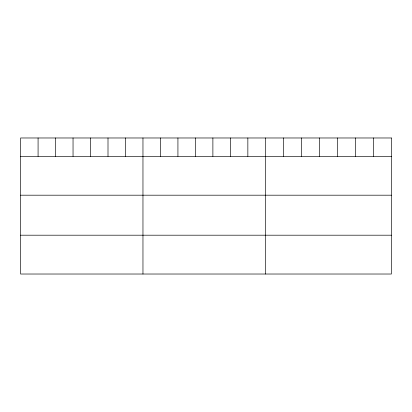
<?xml version="1.0" encoding="UTF-8"?>
<svg xmlns="http://www.w3.org/2000/svg" width="412" height="412" viewBox="0 0 412 412"><rect width="100%" height="100%" fill="white"/><g stroke="black" fill="none" stroke-linecap="round" stroke-linejoin="round"><path stroke-width="0.62" d="M20.6 156.364L391.4 156.364M20.6 195.19L391.4 195.19M20.6 235.195L391.4 235.195M373.39 137.979L373.39 156.364M355.381 137.979L355.381 156.364M337.371 137.979L337.371 156.364M319.357 137.979L319.357 156.364M301.347 137.979L301.347 156.364M283.338 137.979L283.338 156.364M265.328 137.979L265.328 274.021M247.849 137.979L247.849 156.364M230.365 137.979L230.365 156.364M212.886 137.979L212.886 156.364M195.406 137.979L195.406 156.364M177.927 137.979L177.927 156.364M160.443 137.979L160.443 156.364M142.964 137.979L142.964 274.021M125.485 137.979L125.485 156.364M108.001 137.979L108.001 156.364M90.522 137.979L90.522 156.364M73.042 137.979L73.042 156.364M55.563 137.979L55.563 156.364M38.079 137.979L38.079 156.364M391.4 137.979L20.6 137.979L20.6 274.021L391.4 274.021L391.4 137.979"/></g></svg>
